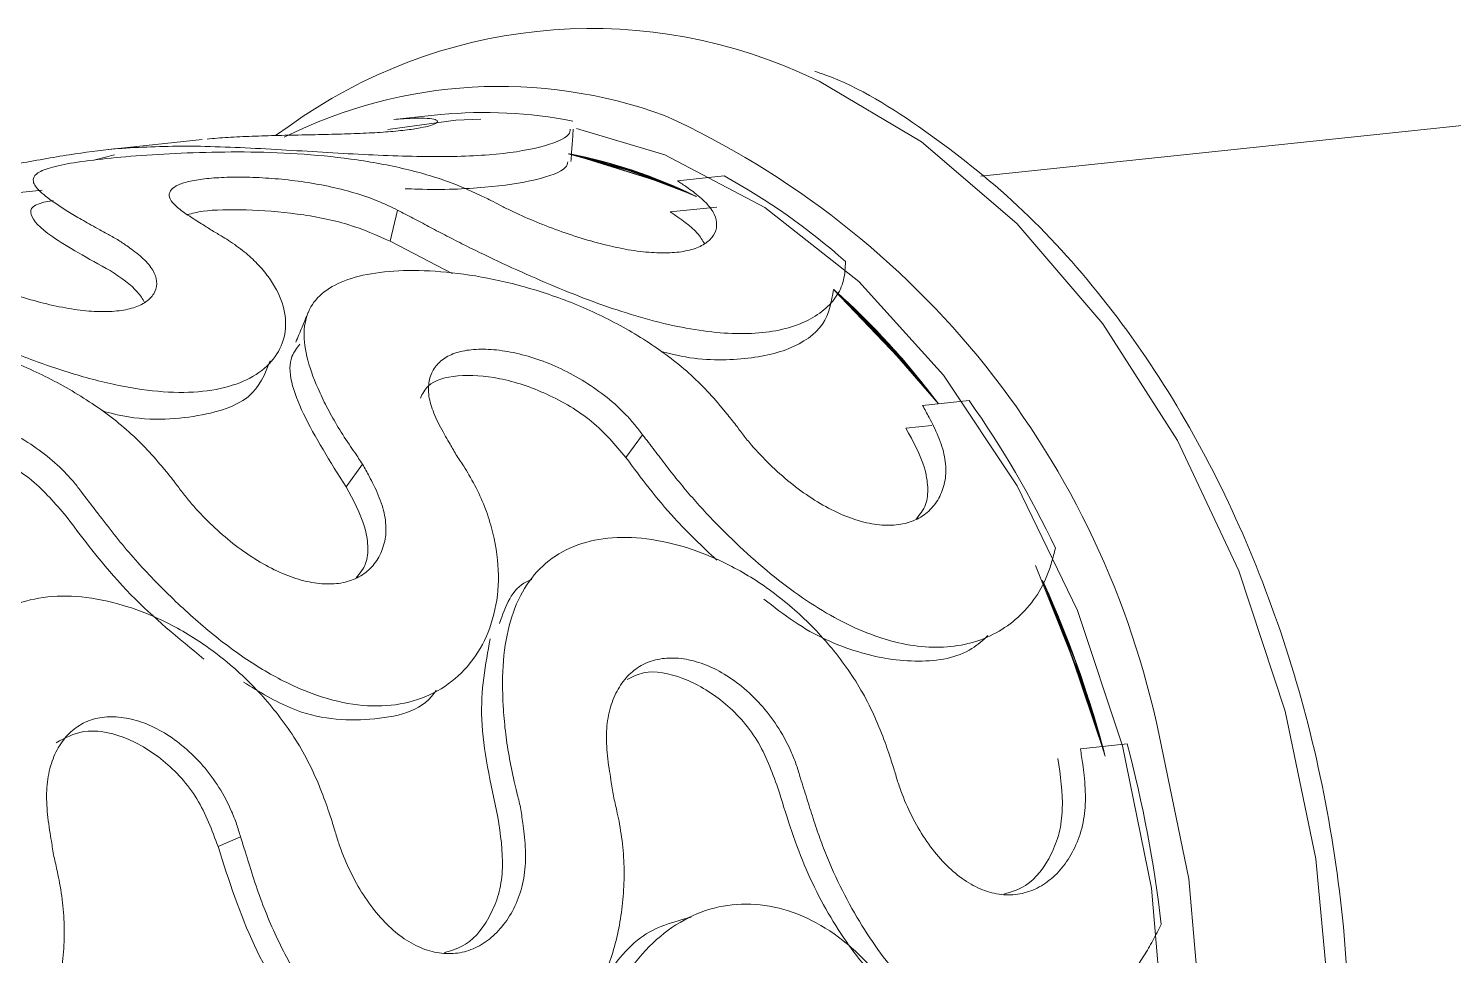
# Model space of a CAD drawing. Header units: millimetres. Extents: x -696 to 165, y -344 to 645.
# Drawn here: x -190.37 to -169.14, y 599.48 to 613.28 of the extents above; entities that cross this region are included whole.
import ezdxf

# ---------------------------------------------------------------- set-up
doc = ezdxf.new("R2010")
doc.units = ezdxf.units.MM

msp = doc.modelspace()

# ---------------------------------------------------------------- linework, layer by layer
at = {"color": 7, "linetype": 'Continuous', "lineweight": 15}
for p, q in [((-163.292, 612.435), (-176.184, 611.082)), ((-186.484, 611.826), (-186.686, 611.684)), ((-187.778, 611.626), (-189.167, 611.48)), ((-190.16, 610.873), (-190.689, 610.818))]:
    msp.add_line(p, q, dxfattribs=at)
at = {"color": 144, "linetype": 'Continuous', "lineweight": 0}
for p, q in [((-184.231, 611.998), (-184.926, 611.925)), ((-189.086, 611.396), (-189.393, 611.319)), ((-180.006, 611.084), (-180.701, 611.011)), ((-180.115, 610.621), (-180.81, 610.548)), ((-184.98, 610.111), (-184.87, 610.574)), ((-184.98, 610.111), (-184.055, 609.633)), ((-176.356, 607.74), (-177.051, 607.667)), ((-181.468, 606.893), (-181.22, 607.23)), ((-176.911, 607.371), (-177.298, 607.33)), ((-185.637, 606.456), (-185.39, 606.793)), ((-174.004, 602.628), (-174.699, 602.555)), ((-187.543, 601.1), (-187.207, 601.244))]:
    msp.add_line(p, q, dxfattribs=at)
at = {"color": 8, "linetype": 'Continuous', "lineweight": 15, "flags": 128}
for points in [[(-176.611, 585.804), (-176.16, 586.098), (-174.823, 587.23), (-173.645, 588.652), (-172.655, 590.328), (-171.879, 592.217), (-171.334, 594.272), (-171.034, 596.444), (-170.986, 598.678), (-171.193, 600.92), (-171.648, 603.114), (-172.341, 605.206), (-173.253, 607.146), (-174.364, 608.884), (-175.646, 610.378), (-177.066, 611.592), (-178.591, 612.495), (-178.888, 612.629)], [(-173.527, 602.759), (-173.087, 600.622), (-172.895, 598.439), (-172.957, 596.266), (-173.271, 594.16), (-173.828, 592.174), (-174.615, 590.362), (-175.611, 588.769), (-176.79, 587.437), (-178.121, 586.4), (-178.207, 586.347)]]:
    msp.add_lwpolyline(points, dxfattribs=at)
at = {"color": 144, "linetype": 'Continuous', "lineweight": 0, "flags": 128}
for points in [[(-183.628, 611.929), (-183.999, 611.916), (-185.012, 611.775)], [(-177.795, 587.31), (-177.481, 587.571), (-176.281, 588.835), (-175.261, 590.372), (-174.45, 592.14), (-173.87, 594.089), (-173.537, 596.167), (-173.459, 598.317), (-173.639, 600.481), (-174.071, 602.599), (-174.745, 604.615), (-175.642, 606.472), (-176.737, 608.12), (-178, 609.514), (-179.397, 610.616), (-180.89, 611.396), (-182.203, 611.79)], [(-182.327, 611.415), (-181.17, 611.097), (-180.424, 610.78)], [(-182.315, 611.413), (-181.136, 611.085), (-180.429, 610.782)], [(-182.283, 611.407), (-180.755, 610.932), (-180.436, 610.785)], [(-182.264, 611.403), (-181.203, 611.11), (-180.418, 610.777)], [(-182.242, 611.399), (-181.758, 611.285), (-180.61, 610.868)], [(-182.236, 611.398), (-181.724, 611.276), (-180.643, 610.882)], [(-182.233, 611.397), (-181.656, 611.256), (-180.473, 610.804)], [(-182.203, 611.391), (-182.146, 611.379), (-180.709, 610.912)], [(-182.188, 611.388), (-181.237, 611.122), (-180.49, 610.812)], [(-182.187, 611.388), (-181.69, 611.266), (-180.843, 610.969)], [(-182.186, 611.388), (-181.622, 611.246), (-180.794, 610.949)], [(-178.376, 609.395), (-177.102, 608.06), (-176.814, 607.692)], [(-178.375, 609.394), (-177.409, 608.423), (-176.814, 607.692)], [(-178.372, 609.392), (-177.464, 608.485), (-176.814, 607.692)], [(-178.37, 609.39), (-177.492, 608.516), (-176.814, 607.692)], [(-178.365, 609.385), (-177.839, 608.885), (-176.814, 607.692)], [(-178.363, 609.384), (-177.868, 608.915), (-176.814, 607.692)], [(-178.362, 609.383), (-177.897, 608.943), (-176.814, 607.692)], [(-178.362, 609.382), (-177.926, 608.972), (-176.814, 607.692)], [(-178.349, 609.371), (-177.811, 608.856), (-176.814, 607.692)], [(-178.326, 609.351), (-177.436, 608.454), (-176.814, 607.692)], [(-178.317, 609.342), (-177.075, 608.027), (-176.814, 607.692)], [(-178.02, 609.065), (-176.996, 607.928), (-176.814, 607.692)], [(-175.367, 605.287), (-174.599, 603.357), (-174.352, 602.53)], [(-175.262, 605.062), (-174.771, 603.857), (-174.33, 602.447)], [(-175.257, 605.05), (-174.787, 603.901), (-174.369, 602.59)], [(-175.252, 605.038), (-174.803, 603.945), (-174.369, 602.59)], [(-175.25, 605.036), (-174.584, 603.312), (-174.364, 602.573)], [(-175.247, 605.028), (-174.819, 603.988), (-174.369, 602.59)], [(-175.244, 605.021), (-174.57, 603.268), (-174.376, 602.617)], [(-175.239, 605.01), (-175.009, 604.477), (-174.34, 602.484)], [(-175.239, 605.01), (-174.556, 603.223), (-174.389, 602.662)], [(-175.236, 605.004), (-175.027, 604.52), (-174.369, 602.59)], [(-175.235, 605.003), (-174.542, 603.178), (-174.34, 602.484)], [(-175.234, 604.999), (-175.045, 604.563), (-174.369, 602.59)]]:
    msp.add_lwpolyline(points, dxfattribs=at)
at = {"color": 7, "linetype": 'Continuous', "lineweight": 15}
for centre, radius, start, end in [((-181.983, 605.58), 7.699, 66.294, 125.7763), ((-183.348, 605.235), 7.182, 70.0177, 116.5388)]:
    msp.add_arc(centre, radius, start, end, dxfattribs=at)
at = {"color": 144, "linetype": 'Continuous', "lineweight": 0}
for centre, radius, start, end in [((-183.58, 605.11), 6.918, 78.9876, 95.3978), ((-183.711, 604.111), 7.434, 64.5185, 79.1554), ((-183.711, 604.11), 7.436, 64.2564, 79.0833), ((-183.712, 604.108), 7.438, 64.0021, 79.0064), ((-184.649, 602.579), 9.69, 48.2667, 61.3697), ((-186, 600.835), 11.463, 36.7409, 48.2504), ((-186.012, 600.824), 11.479, 36.7483, 48.2243), ((-188.428, 599.215), 14.779, 25.343, 35.228), ((-190.266, 598.242), 16.481, 15.2955, 24.1928), ((-190.257, 598.246), 16.472, 15.293, 24.1934), ((-191.701, 597.9), 18.318, 6.3942, 14.9597)]:
    msp.add_arc(centre, radius, start, end, dxfattribs=at)
at = {"color": 8, "linetype": 'Continuous', "lineweight": 15}
msp.add_arc((-186.318, 600.1), 13.064, 11.7431, 65.4699, dxfattribs=at)
at = {"color": 7, "linetype": 'Continuous', "lineweight": 15}
for points, knots in [([(-176.395, 585.846), (-176.292, 585.899), (-175.716, 586.197), (-174.772, 587.022), (-173.603, 588.308), (-172.608, 589.855), (-171.799, 591.598), (-171.197, 593.507), (-170.814, 595.537), (-170.658, 597.642), (-170.733, 599.777), (-171.037, 601.896), (-171.564, 603.951), (-172.302, 605.898), (-173.236, 607.696), (-174.348, 609.301), (-175.612, 610.687), (-177.008, 611.783), (-178.037, 612.435), (-178.604, 612.625), (-178.654, 612.642)], [0, 0, 0, 0, 0.013091, 0.073676, 0.134539, 0.195649, 0.256922, 0.318281, 0.379671, 0.441063, 0.502455, 0.563855, 0.625271, 0.686712, 0.748187, 0.809696, 0.871219, 0.932703, 0.994062, 1, 1, 1, 1]), ([(-189.095, 611.488), (-188.772, 611.507), (-188.128, 611.545), (-186.918, 611.496), (-185.676, 611.416), (-184.489, 611.361), (-183.461, 611.383), (-182.715, 611.501), (-182.307, 611.659), (-182.299, 611.753), (-182.297, 611.78)], [0, 0, 0, 0, 0.138025, 0.275421, 0.411112, 0.5454, 0.678624, 0.811636, 0.945552, 1, 1, 1, 1]), ([(-182.287, 611.298), (-182.281, 611.379), (-182.27, 611.54), (-182.258, 611.702), (-182.252, 611.782)], [0, 0, 0, 0, 0.499986, 1, 1, 1, 1]), ([(-184.755, 610.894), (-184.692, 610.892), (-184.244, 610.874), (-183.534, 610.903), (-182.777, 611.015), (-182.357, 611.171), (-182.338, 611.266), (-182.333, 611.295)], [0, 0, 0, 0, 0.045346, 0.323078, 0.600669, 0.878613, 1, 1, 1, 1]), ([(-187.65, 610.282), (-187.696, 610.312), (-187.775, 610.363), (-187.929, 610.459), (-188.096, 610.568), (-188.235, 610.69), (-188.282, 610.795), (-188.25, 610.884), (-188.143, 610.955), (-187.966, 611.01), (-187.721, 611.047), (-187.419, 611.067), (-187.073, 611.067), (-186.693, 611.047), (-186.297, 611.003), (-185.899, 610.934), (-185.516, 610.838), (-185.223, 610.738), (-185.013, 610.647), (-184.918, 610.598), (-184.87, 610.574)], [0, 0, 0, 0, 0.0375864, 0.0642546, 0.1272298, 0.189295, 0.2519863, 0.3149454, 0.3771553, 0.4388113, 0.4997585, 0.5611137, 0.6227028, 0.6843215, 0.746812, 0.8098273, 0.8732547, 0.9367756, 0.9684164, 1, 1, 1, 1]), ([(-187.997, 610.509), (-187.926, 610.527), (-187.725, 610.579), (-187.134, 610.591), (-186.37, 610.533), (-185.579, 610.381), (-185.179, 610.201), (-184.98, 610.111)], [0, 0, 0, 0, 0.120844, 0.341045, 0.561328, 0.780782, 1, 1, 1, 1]), ([(-179.83, 607.376), (-179.876, 607.433), (-179.954, 607.532), (-180.114, 607.725), (-180.318, 607.952), (-180.6, 608.216), (-181.016, 608.541), (-181.588, 608.894), (-182.322, 609.231), (-183.072, 609.472), (-183.804, 609.623), (-184.483, 609.687), (-185.082, 609.669), (-185.576, 609.572), (-185.947, 609.398), (-186.184, 609.145), (-186.281, 608.815), (-186.242, 608.407), (-186.099, 608.006), (-185.931, 607.655), (-185.777, 607.377), (-185.63, 607.146), (-185.496, 606.951), (-185.429, 606.851), (-185.39, 606.793)], [0, 0, 0, 0, 0.01866, 0.031955, 0.063741, 0.095406, 0.127145, 0.190448, 0.253123, 0.315389, 0.377216, 0.438697, 0.5, 0.561304, 0.62279, 0.684608, 0.746879, 0.809341, 0.872758, 0.904994, 0.936399, 0.968174, 0.981425, 1, 1, 1, 1]), ([(-186.199, 609.054), (-186.23, 608.98), (-186.292, 608.832), (-186.354, 608.684), (-186.385, 608.61)], [0, 0, 0, 0, 0.500032, 1, 1, 1, 1]), ([(-188.169, 606.501), (-188.215, 606.559), (-188.293, 606.658), (-188.453, 606.851), (-188.657, 607.077), (-188.939, 607.342), (-189.355, 607.666), (-189.926, 608.02), (-190.661, 608.356), (-191.411, 608.597), (-192.142, 608.748), (-192.822, 608.812), (-193.421, 608.794), (-193.915, 608.697), (-194.286, 608.523), (-194.523, 608.271), (-194.62, 607.94), (-194.581, 607.533), (-194.438, 607.131), (-194.27, 606.78), (-194.116, 606.503), (-193.969, 606.272), (-193.835, 606.076), (-193.768, 605.976), (-193.729, 605.918)], [0, 0, 0, 0, 0.01866, 0.031955, 0.063741, 0.095406, 0.127145, 0.190448, 0.253123, 0.315389, 0.377216, 0.438697, 0.5, 0.561304, 0.62279, 0.684608, 0.746879, 0.809341, 0.872758, 0.904994, 0.936399, 0.968174, 0.981425, 1, 1, 1, 1]), ([(-186.324, 608.58), (-186.37, 608.522), (-186.552, 608.286), (-186.339, 607.573), (-185.871, 606.829), (-185.637, 606.456)], [0, 0, 0, 0, 0.141887, 0.570336, 1, 1, 1, 1]), ([(-184, 606.938), (-184.033, 606.997), (-184.091, 607.098), (-184.203, 607.293), (-184.323, 607.521), (-184.41, 607.784), (-184.414, 608.011), (-184.349, 608.201), (-184.219, 608.349), (-184.027, 608.452), (-183.778, 608.505), (-183.48, 608.508), (-183.148, 608.462), (-182.792, 608.365), (-182.429, 608.217), (-182.074, 608.025), (-181.743, 607.791), (-181.498, 607.568), (-181.331, 607.378), (-181.257, 607.279), (-181.22, 607.23)], [0, 0, 0, 0, 0.037586, 0.064255, 0.12723, 0.189295, 0.251986, 0.314945, 0.377155, 0.438811, 0.499758, 0.561114, 0.622703, 0.684321, 0.746812, 0.809827, 0.873255, 0.936776, 0.968416, 1, 1, 1, 1]), ([(-184.529, 607.775), (-184.498, 607.84), (-184.411, 608.022), (-183.994, 608.135), (-183.362, 608.1), (-182.641, 607.862), (-181.944, 607.453), (-181.626, 607.08), (-181.468, 606.893)], [0, 0, 0, 0, 0.101868, 0.281673, 0.461592, 0.641577, 0.820885, 1, 1, 1, 1]), ([(-185.818, 601.389), (-185.842, 601.465), (-185.884, 601.594), (-185.973, 601.849), (-186.093, 602.152), (-186.275, 602.516), (-186.565, 602.973), (-186.994, 603.491), (-187.586, 604.013), (-188.224, 604.414), (-188.875, 604.688), (-189.507, 604.83), (-190.09, 604.838), (-190.6, 604.715), (-191.019, 604.463), (-191.335, 604.087), (-191.544, 603.597), (-191.648, 603.004), (-191.649, 602.437), (-191.607, 601.953), (-191.552, 601.577), (-191.489, 601.269), (-191.426, 601.012), (-191.395, 600.882), (-191.377, 600.806)], [0, 0, 0, 0, 0.01866, 0.031955, 0.063741, 0.095406, 0.127145, 0.190448, 0.253123, 0.315389, 0.377216, 0.438697, 0.5, 0.561304, 0.62279, 0.684608, 0.746879, 0.809341, 0.872758, 0.904994, 0.936399, 0.968174, 0.981425, 1, 1, 1, 1]), ([(-189.987, 600.952), (-190, 601.028), (-190.021, 601.159), (-190.063, 601.416), (-190.101, 601.718), (-190.096, 602.072), (-190.022, 602.38), (-189.895, 602.639), (-189.718, 602.839), (-189.498, 602.975), (-189.239, 603.04), (-188.952, 603.031), (-188.647, 602.952), (-188.338, 602.802), (-188.039, 602.585), (-187.761, 602.311), (-187.522, 601.988), (-187.362, 601.687), (-187.264, 601.436), (-187.226, 601.308), (-187.207, 601.244)], [0, 0, 0, 0, 0.037586, 0.064255, 0.12723, 0.189295, 0.251986, 0.314945, 0.377155, 0.438811, 0.499758, 0.561114, 0.622703, 0.684321, 0.746812, 0.809827, 0.873255, 0.936776, 0.968416, 1, 1, 1, 1]), ([(-189.953, 602.647), (-189.824, 602.717), (-189.543, 602.869), (-188.956, 602.769), (-188.348, 602.417), (-187.814, 601.836), (-187.634, 601.345), (-187.543, 601.1)], [0, 0, 0, 0, 0.176525, 0.382779, 0.589111, 0.794666, 1, 1, 1, 1])]:
    msp.add_open_spline(points, degree=3, knots=knots, dxfattribs=at)
at = {"color": 144, "linetype": 'Continuous', "lineweight": 0}
for points, knots in [([(-184.926, 611.925), (-184.877, 611.929), (-184.794, 611.936), (-184.634, 611.944), (-184.46, 611.946), (-184.314, 611.931), (-184.263, 611.903), (-184.291, 611.866), (-184.396, 611.827), (-184.572, 611.789), (-184.817, 611.757), (-185.119, 611.732), (-185.467, 611.715), (-185.848, 611.703), (-186.248, 611.695), (-186.651, 611.687), (-187.04, 611.676), (-187.341, 611.661), (-187.557, 611.647), (-187.656, 611.638), (-187.705, 611.633)], [0, 0, 0, 0, 0.0375864, 0.0642546, 0.1272298, 0.189295, 0.2519863, 0.3149454, 0.3771553, 0.4388113, 0.4997585, 0.5611137, 0.6227028, 0.6843215, 0.746812, 0.8098273, 0.8732547, 0.9367756, 0.9684164, 1, 1, 1, 1]), ([(-190.971, 611.187), (-190.827, 611.213), (-190.427, 611.283), (-189.729, 611.412), (-189.307, 611.462), (-189.095, 611.488)], [0, 0, 0, 0, 0.217821, 0.608524, 1, 1, 1, 1]), ([(-183.48, 610.72), (-183.539, 610.748), (-183.639, 610.797), (-183.841, 610.89), (-184.093, 610.994), (-184.432, 611.106), (-184.916, 611.231), (-185.559, 611.345), (-186.36, 611.422), (-187.158, 611.447), (-187.92, 611.434), (-188.617, 611.397), (-189.222, 611.345), (-189.71, 611.283), (-190.064, 611.209), (-190.269, 611.12), (-190.319, 611.006), (-190.214, 610.857), (-189.999, 610.697), (-189.762, 610.545), (-189.552, 610.42), (-189.357, 610.311), (-189.181, 610.216), (-189.092, 610.166), (-189.04, 610.137)], [0, 0, 0, 0, 0.01866, 0.031955, 0.063741, 0.095406, 0.127145, 0.190448, 0.253123, 0.315389, 0.377216, 0.438697, 0.5, 0.561304, 0.62279, 0.684608, 0.746879, 0.809341, 0.872758, 0.904994, 0.936399, 0.968174, 0.981425, 1, 1, 1, 1]), ([(-180.701, 611.011), (-180.654, 610.981), (-180.575, 610.928), (-180.425, 610.82), (-180.264, 610.684), (-180.137, 610.511), (-180.104, 610.347), (-180.15, 610.2), (-180.268, 610.079), (-180.453, 609.99), (-180.701, 609.941), (-181, 609.934), (-181.339, 609.966), (-181.707, 610.037), (-182.089, 610.141), (-182.473, 610.269), (-182.844, 610.414), (-183.131, 610.542), (-183.338, 610.645), (-183.433, 610.695), (-183.48, 610.72)], [0, 0, 0, 0, 0.037586, 0.064255, 0.12723, 0.189295, 0.251986, 0.314945, 0.377155, 0.438811, 0.499758, 0.561114, 0.622703, 0.684321, 0.746812, 0.809827, 0.873255, 0.936776, 0.968416, 1, 1, 1, 1]), ([(-189.998, 610.718), (-190.014, 610.715), (-190.316, 610.668), (-190.386, 610.526), (-190.122, 610.215), (-189.474, 609.854), (-189.149, 609.674)], [0, 0, 0, 0, 0.018526, 0.345504, 0.672289, 1, 1, 1, 1]), ([(-184.87, 610.574), (-184.793, 610.535), (-184.64, 610.457), (-184.408, 610.333), (-184.167, 610.206), (-183.829, 610.032), (-183.378, 609.815), (-182.815, 609.558), (-182.243, 609.318), (-181.67, 609.107), (-181.108, 608.934), (-180.568, 608.81), (-180.058, 608.739), (-179.591, 608.73), (-179.175, 608.78), (-178.821, 608.892), (-178.538, 609.059), (-178.33, 609.271), (-178.23, 609.483), (-178.204, 609.67), (-178.2, 609.763), (-178.198, 609.81)], [0, 0, 0, 0, 0.03208, 0.064054, 0.095876, 0.127664, 0.191357, 0.254821, 0.317917, 0.380404, 0.442694, 0.504695, 0.566396, 0.628012, 0.689611, 0.751139, 0.81291, 0.875066, 0.937353, 0.968618, 1, 1, 1, 1]), ([(-180.81, 610.548), (-180.654, 610.444), (-180.426, 610.291), (-180.328, 610.127), (-180.298, 610.076)], [0, 0, 0, 0, 0.684875, 1, 1, 1, 1]), ([(-193.209, 609.699), (-193.151, 609.67), (-193.051, 609.62), (-192.852, 609.515), (-192.606, 609.383), (-192.281, 609.215), (-191.821, 608.989), (-191.216, 608.709), (-190.471, 608.397), (-189.729, 608.137), (-189.014, 607.95), (-188.348, 607.855), (-187.755, 607.861), (-187.255, 607.97), (-186.87, 608.175), (-186.618, 608.464), (-186.512, 608.812), (-186.562, 609.196), (-186.737, 609.524), (-186.95, 609.776), (-187.147, 609.957), (-187.336, 610.093), (-187.509, 610.201), (-187.598, 610.252), (-187.65, 610.282)], [0, 0, 0, 0, 0.01866, 0.031955, 0.063741, 0.095406, 0.127145, 0.190448, 0.253123, 0.315389, 0.377216, 0.438697, 0.5, 0.561304, 0.62279, 0.684608, 0.746879, 0.809341, 0.872758, 0.904994, 0.936399, 0.968174, 0.981425, 1, 1, 1, 1]), ([(-189.04, 610.137), (-188.993, 610.106), (-188.914, 610.054), (-188.764, 609.945), (-188.602, 609.81), (-188.476, 609.637), (-188.443, 609.473), (-188.489, 609.326), (-188.607, 609.204), (-188.792, 609.116), (-189.04, 609.067), (-189.339, 609.059), (-189.678, 609.092), (-190.045, 609.162), (-190.428, 609.266), (-190.812, 609.394), (-191.183, 609.54), (-191.47, 609.667), (-191.676, 609.77), (-191.772, 609.82), (-191.819, 609.845)], [0, 0, 0, 0, 0.0375864, 0.0642546, 0.1272298, 0.189295, 0.2519863, 0.3149454, 0.3771553, 0.4388113, 0.4997585, 0.5611137, 0.6227028, 0.6843215, 0.746812, 0.8098273, 0.8732547, 0.9367756, 0.9684164, 1, 1, 1, 1]), ([(-189.149, 609.674), (-188.993, 609.569), (-188.765, 609.417), (-188.667, 609.253), (-188.637, 609.201)], [0, 0, 0, 0, 0.684875, 1, 1, 1, 1]), ([(-180.945, 608.472), (-180.889, 608.457), (-180.469, 608.345), (-179.782, 608.328), (-179.001, 608.476), (-178.469, 608.851), (-178.407, 609.213), (-178.376, 609.395)], [0, 0, 0, 0, 0.037368, 0.277673, 0.517857, 0.758345, 1, 1, 1, 1]), ([(-189.262, 607.586), (-189.248, 607.582), (-188.758, 607.437), (-187.938, 607.453), (-187.009, 607.717), (-186.843, 608.137), (-186.765, 608.334)], [0, 0, 0, 0, 0.009559, 0.35325, 0.696863, 1, 1, 1, 1]), ([(-192.339, 606.064), (-192.372, 606.123), (-192.43, 606.223), (-192.541, 606.419), (-192.662, 606.647), (-192.749, 606.909), (-192.753, 607.137), (-192.688, 607.327), (-192.557, 607.475), (-192.366, 607.578), (-192.117, 607.631), (-191.819, 607.634), (-191.487, 607.587), (-191.131, 607.49), (-190.768, 607.343), (-190.413, 607.15), (-190.082, 606.916), (-189.837, 606.693), (-189.67, 606.503), (-189.596, 606.405), (-189.559, 606.355)], [0, 0, 0, 0, 0.037586, 0.064255, 0.12723, 0.189295, 0.251986, 0.314945, 0.377155, 0.438811, 0.499758, 0.561114, 0.622703, 0.684321, 0.746812, 0.809827, 0.873255, 0.936776, 0.968416, 1, 1, 1, 1]), ([(-177.051, 607.667), (-177.018, 607.608), (-176.961, 607.506), (-176.856, 607.302), (-176.75, 607.055), (-176.69, 606.755), (-176.718, 606.485), (-176.814, 606.252), (-176.971, 606.067), (-177.18, 605.94), (-177.436, 605.878), (-177.727, 605.884), (-178.042, 605.955), (-178.37, 606.089), (-178.701, 606.279), (-179.026, 606.515), (-179.33, 606.785), (-179.559, 607.028), (-179.721, 607.227), (-179.794, 607.326), (-179.83, 607.376)], [0, 0, 0, 0, 0.037586, 0.064255, 0.12723, 0.189295, 0.251986, 0.314945, 0.377155, 0.438811, 0.499758, 0.561114, 0.622703, 0.684321, 0.746812, 0.809827, 0.873255, 0.936776, 0.968416, 1, 1, 1, 1]), ([(-192.74, 607.087), (-192.61, 607.148), (-192.346, 607.273), (-191.696, 607.222), (-190.982, 606.988), (-190.283, 606.578), (-189.965, 606.205), (-189.806, 606.019)], [0, 0, 0, 0, 0.195842, 0.397258, 0.59875, 0.799483, 1, 1, 1, 1]), ([(-181.22, 607.23), (-181.161, 607.153), (-181.042, 606.999), (-180.864, 606.764), (-180.678, 606.528), (-180.415, 606.216), (-180.058, 605.836), (-179.607, 605.406), (-179.14, 605.014), (-178.661, 604.677), (-178.18, 604.404), (-177.702, 604.205), (-177.234, 604.086), (-176.787, 604.054), (-176.369, 604.107), (-175.99, 604.247), (-175.66, 604.469), (-175.385, 604.76), (-175.216, 605.061), (-175.126, 605.332), (-175.09, 605.471), (-175.072, 605.541)], [0, 0, 0, 0, 0.03208, 0.064054, 0.095876, 0.127664, 0.191357, 0.254821, 0.317917, 0.380404, 0.442694, 0.504695, 0.566396, 0.628012, 0.689611, 0.751139, 0.81291, 0.875066, 0.937353, 0.968618, 1, 1, 1, 1]), ([(-177.298, 607.33), (-177.189, 607.132), (-177.027, 606.835), (-176.962, 606.446), (-176.985, 606.171), (-177.091, 606.043), (-177.145, 605.977)], [0, 0, 0, 0, 0.395652, 0.591056, 0.788395, 1, 1, 1, 1]), ([(-189.559, 606.355), (-189.514, 606.297), (-189.437, 606.197), (-189.283, 605.995), (-189.094, 605.749), (-188.842, 605.443), (-188.48, 605.046), (-187.997, 604.571), (-187.389, 604.063), (-186.764, 603.651), (-186.139, 603.356), (-185.53, 603.196), (-184.956, 603.18), (-184.437, 603.31), (-183.995, 603.581), (-183.652, 603.978), (-183.43, 604.479), (-183.343, 605.058), (-183.396, 605.581), (-183.511, 606.005), (-183.635, 606.323), (-183.768, 606.574), (-183.894, 606.779), (-183.961, 606.88), (-184, 606.938)], [0, 0, 0, 0, 0.01866, 0.031955, 0.063741, 0.095406, 0.127145, 0.190448, 0.253123, 0.315389, 0.377216, 0.438697, 0.5, 0.561304, 0.62279, 0.684608, 0.746879, 0.809341, 0.872758, 0.904994, 0.936399, 0.968174, 0.981425, 1, 1, 1, 1]), ([(-185.39, 606.793), (-185.357, 606.733), (-185.3, 606.632), (-185.195, 606.427), (-185.089, 606.18), (-185.029, 605.88), (-185.057, 605.61), (-185.153, 605.377), (-185.31, 605.193), (-185.519, 605.065), (-185.775, 605.004), (-186.066, 605.01), (-186.381, 605.081), (-186.709, 605.214), (-187.04, 605.405), (-187.364, 605.64), (-187.669, 605.911), (-187.898, 606.154), (-188.06, 606.352), (-188.133, 606.452), (-188.169, 606.501)], [0, 0, 0, 0, 0.037586, 0.064255, 0.12723, 0.189295, 0.251986, 0.314945, 0.377155, 0.438811, 0.499758, 0.561114, 0.622703, 0.684321, 0.746812, 0.809827, 0.873255, 0.936776, 0.968416, 1, 1, 1, 1]), ([(-181.468, 606.893), (-181.241, 606.587), (-180.846, 606.056), (-180.332, 605.569), (-180.113, 605.363)], [0, 0, 0, 0, 0.575704, 1, 1, 1, 1]), ([(-185.637, 606.456), (-185.528, 606.257), (-185.366, 605.96), (-185.3, 605.572), (-185.324, 605.296), (-185.43, 605.168), (-185.484, 605.102)], [0, 0, 0, 0, 0.395652, 0.591056, 0.788395, 1, 1, 1, 1]), ([(-189.806, 606.019), (-189.501, 605.617), (-188.912, 604.841), (-188.13, 604.201), (-187.752, 603.892)], [0, 0, 0, 0, 0.517708, 1, 1, 1, 1]), ([(-177.479, 602.264), (-177.503, 602.339), (-177.545, 602.468), (-177.634, 602.723), (-177.754, 603.027), (-177.936, 603.39), (-178.226, 603.847), (-178.656, 604.366), (-179.247, 604.888), (-179.885, 605.289), (-180.536, 605.562), (-181.168, 605.704), (-181.751, 605.713), (-182.261, 605.589), (-182.68, 605.337), (-182.996, 604.962), (-183.205, 604.472), (-183.309, 603.879), (-183.31, 603.311), (-183.268, 602.827), (-183.213, 602.452), (-183.15, 602.144), (-183.087, 601.886), (-183.056, 601.757), (-183.038, 601.681)], [0, 0, 0, 0, 0.01866, 0.031955, 0.063741, 0.095406, 0.127145, 0.190448, 0.253123, 0.315389, 0.377216, 0.438697, 0.5, 0.561304, 0.62279, 0.684608, 0.746879, 0.809341, 0.872758, 0.904994, 0.936399, 0.968174, 0.981425, 1, 1, 1, 1]), ([(-182.868, 605.074), (-182.895, 605.065), (-183.159, 604.97), (-183.261, 604.679), (-183.353, 604.419)], [0, 0, 0, 0, 0.1031325, 1, 1, 1, 1]), ([(-179.412, 604.785), (-179.263, 604.668), (-178.806, 604.309), (-178.005, 603.954), (-177.101, 603.814), (-176.423, 603.927), (-176.153, 604.172), (-176.077, 604.241)], [0, 0, 0, 0, 0.124599, 0.382668, 0.640685, 0.898572, 1, 1, 1, 1]), ([(-183.489, 604.192), (-183.561, 603.812), (-183.706, 603.043), (-183.485, 602.042), (-183.374, 601.537)], [0, 0, 0, 0, 0.495328, 1, 1, 1, 1]), ([(-181.648, 601.827), (-181.661, 601.903), (-181.682, 602.034), (-181.724, 602.29), (-181.763, 602.593), (-181.757, 602.946), (-181.683, 603.255), (-181.556, 603.513), (-181.379, 603.714), (-181.159, 603.85), (-180.9, 603.914), (-180.613, 603.906), (-180.308, 603.826), (-179.999, 603.677), (-179.7, 603.46), (-179.422, 603.186), (-179.183, 602.862), (-179.023, 602.562), (-178.925, 602.31), (-178.887, 602.182), (-178.869, 602.118)], [0, 0, 0, 0, 0.037586, 0.064255, 0.12723, 0.189295, 0.251986, 0.314945, 0.377155, 0.438811, 0.499758, 0.561114, 0.622703, 0.684321, 0.746812, 0.809827, 0.873255, 0.936776, 0.968416, 1, 1, 1, 1]), ([(-181.448, 603.589), (-181.37, 603.628), (-181.139, 603.744), (-180.615, 603.639), (-180.01, 603.292), (-179.475, 602.71), (-179.295, 602.219), (-179.205, 601.974)], [0, 0, 0, 0, 0.112765, 0.33499, 0.557297, 0.778768, 1, 1, 1, 1]), ([(-187.166, 603.549), (-186.925, 603.403), (-186.271, 603.006), (-185.276, 602.946), (-184.501, 603.109), (-184.303, 603.414), (-184.293, 603.429)], [0, 0, 0, 0, 0.220823, 0.600393, 0.979878, 1, 1, 1, 1]), ([(-174.699, 602.555), (-174.687, 602.479), (-174.667, 602.348), (-174.634, 602.087), (-174.614, 601.776), (-174.657, 601.407), (-174.774, 601.08), (-174.944, 600.803), (-175.157, 600.587), (-175.401, 600.441), (-175.668, 600.373), (-175.947, 600.385), (-176.227, 600.475), (-176.5, 600.64), (-176.757, 600.875), (-176.991, 601.168), (-177.194, 601.507), (-177.334, 601.816), (-177.423, 602.071), (-177.46, 602.2), (-177.479, 602.264)], [0, 0, 0, 0, 0.037586, 0.064255, 0.12723, 0.189295, 0.251986, 0.314945, 0.377155, 0.438811, 0.499758, 0.561114, 0.622703, 0.684321, 0.746812, 0.809827, 0.873255, 0.936776, 0.968416, 1, 1, 1, 1]), ([(-175.035, 602.411), (-174.998, 602.158), (-174.941, 601.778), (-175.005, 601.296), (-175.166, 600.883), (-175.44, 600.512), (-175.727, 600.427), (-175.838, 600.393)], [0, 0, 0, 0, 0.277038, 0.413861, 0.552038, 0.826434, 1, 1, 1, 1]), ([(-178.869, 602.118), (-178.837, 602.018), (-178.774, 601.819), (-178.681, 601.52), (-178.581, 601.223), (-178.432, 600.835), (-178.214, 600.371), (-177.921, 599.856), (-177.599, 599.396), (-177.248, 599.007), (-176.872, 598.694), (-176.475, 598.469), (-176.063, 598.333), (-175.642, 598.293), (-175.22, 598.347), (-174.809, 598.497), (-174.418, 598.738), (-174.057, 599.058), (-173.795, 599.394), (-173.619, 599.701), (-173.538, 599.86), (-173.497, 599.94)], [0, 0, 0, 0, 0.0320804, 0.0640536, 0.0958755, 0.1276639, 0.1913573, 0.2548212, 0.3179172, 0.3804039, 0.4426938, 0.5046952, 0.5663956, 0.6280118, 0.6896109, 0.7511389, 0.8129104, 0.8750656, 0.9373532, 0.9686181, 1, 1, 1, 1]), ([(-179.205, 601.974), (-179.085, 601.586), (-178.846, 600.813), (-178.286, 599.772), (-177.617, 598.94), (-176.843, 598.446), (-176.23, 598.254), (-175.905, 598.341), (-175.856, 598.354)], [0, 0, 0, 0, 0.193928, 0.386734, 0.579796, 0.772825, 0.965815, 1, 1, 1, 1]), ([(-187.207, 601.244), (-187.183, 601.168), (-187.142, 601.039), (-187.062, 600.78), (-186.963, 600.468), (-186.822, 600.087), (-186.604, 599.598), (-186.295, 599.028), (-185.876, 598.433), (-185.407, 597.959), (-184.901, 597.623), (-184.365, 597.441), (-183.816, 597.418), (-183.272, 597.555), (-182.757, 597.849), (-182.296, 598.286), (-181.917, 598.849), (-181.642, 599.515), (-181.52, 600.134), (-181.489, 600.649), (-181.503, 601.042), (-181.547, 601.359), (-181.6, 601.621), (-181.63, 601.751), (-181.648, 601.827)], [0, 0, 0, 0, 0.01866, 0.031955, 0.063741, 0.095406, 0.127145, 0.190448, 0.253123, 0.315389, 0.377216, 0.438697, 0.5, 0.561304, 0.62279, 0.684608, 0.746879, 0.809341, 0.872758, 0.904994, 0.936399, 0.968174, 0.981425, 1, 1, 1, 1]), ([(-183.038, 601.681), (-183.026, 601.604), (-183.006, 601.473), (-182.973, 601.213), (-182.953, 600.902), (-182.996, 600.532), (-183.112, 600.206), (-183.283, 599.929), (-183.496, 599.713), (-183.74, 599.566), (-184.007, 599.498), (-184.286, 599.511), (-184.566, 599.6), (-184.839, 599.765), (-185.095, 600.001), (-185.33, 600.293), (-185.533, 600.633), (-185.673, 600.941), (-185.762, 601.197), (-185.799, 601.325), (-185.818, 601.389)], [0, 0, 0, 0, 0.037586, 0.064255, 0.12723, 0.189295, 0.251986, 0.314945, 0.377155, 0.438811, 0.499758, 0.561114, 0.622703, 0.684321, 0.746812, 0.809827, 0.873255, 0.936776, 0.968416, 1, 1, 1, 1]), ([(-183.374, 601.537), (-183.336, 601.283), (-183.28, 600.904), (-183.344, 600.421), (-183.505, 600.009), (-183.779, 599.638), (-184.066, 599.552), (-184.177, 599.519)], [0, 0, 0, 0, 0.277038, 0.413861, 0.552038, 0.826434, 1, 1, 1, 1]), ([(-187.543, 601.1), (-187.381, 600.594), (-187.057, 599.587), (-186.247, 598.35), (-185.371, 597.58), (-184.749, 597.531), (-184.492, 597.511)], [0, 0, 0, 0, 0.270904, 0.5400833, 0.8095456, 1, 1, 1, 1]), ([(-195.546, 600.369), (-195.522, 600.293), (-195.481, 600.164), (-195.401, 599.905), (-195.302, 599.593), (-195.161, 599.212), (-194.943, 598.724), (-194.634, 598.154), (-194.214, 597.558), (-193.746, 597.084), (-193.239, 596.749), (-192.704, 596.566), (-192.155, 596.543), (-191.611, 596.681), (-191.096, 596.974), (-190.635, 597.411), (-190.256, 597.974), (-189.981, 598.64), (-189.859, 599.26), (-189.828, 599.775), (-189.842, 600.168), (-189.885, 600.484), (-189.939, 600.746), (-189.969, 600.876), (-189.987, 600.952)], [0, 0, 0, 0, 0.0186597, 0.0319549, 0.0637412, 0.0954062, 0.1271454, 0.1904484, 0.2531234, 0.3153892, 0.3772158, 0.4386966, 0.5000004, 0.5613035, 0.6227903, 0.6846084, 0.746879, 0.8093411, 0.8727575, 0.9049937, 0.9363988, 0.9681745, 0.9814248, 1, 1, 1, 1]), ([(-176.891, 596.397), (-176.89, 596.474), (-176.889, 596.608), (-176.893, 596.874), (-176.91, 597.194), (-176.968, 597.583), (-177.099, 598.08), (-177.344, 598.656), (-177.743, 599.253), (-178.228, 599.725), (-178.765, 600.058), (-179.328, 600.238), (-179.888, 600.26), (-180.421, 600.123), (-180.909, 599.833), (-181.339, 599.398), (-181.702, 598.837), (-181.997, 598.169), (-182.184, 597.543), (-182.301, 597.02), (-182.37, 596.619), (-182.409, 596.295), (-182.432, 596.026), (-182.443, 595.892), (-182.45, 595.813)], [0, 0, 0, 0, 0.01866, 0.031955, 0.063741, 0.095406, 0.127145, 0.190448, 0.253123, 0.315389, 0.377216, 0.438697, 0.5, 0.561304, 0.62279, 0.684608, 0.746879, 0.809341, 0.872758, 0.904994, 0.936399, 0.968174, 0.981425, 1, 1, 1, 1]), ([(-180.494, 600.05), (-180.759, 599.98), (-181.319, 599.831), (-181.705, 599.257), (-181.908, 598.955)], [0, 0, 0, 0, 0.474247, 1, 1, 1, 1])]:
    msp.add_open_spline(points, degree=3, knots=knots, dxfattribs=at)

doc.saveas('drawing.dxf')
